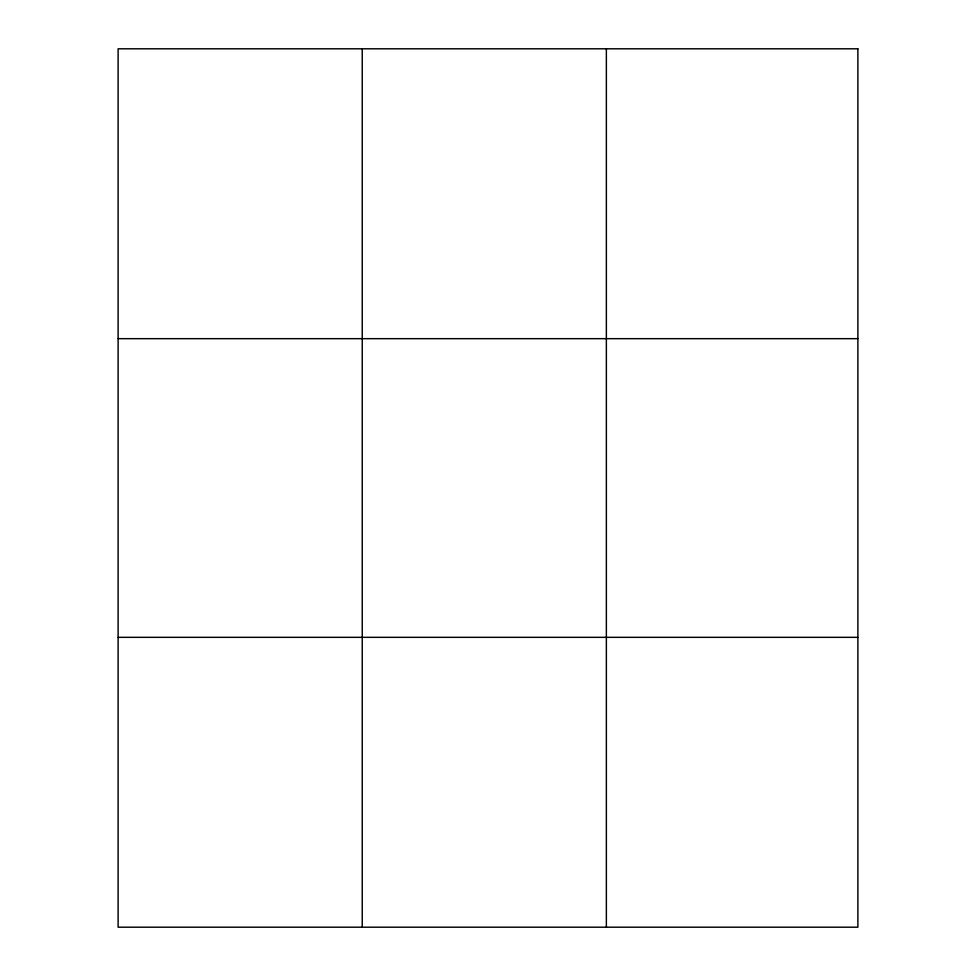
<?xml version="1.0" encoding="UTF-8"?>
<svg xmlns="http://www.w3.org/2000/svg" width="976" height="976" viewBox="0 0 976 976"><rect width="100%" height="100%" fill="white"/><g stroke="black" fill="none" stroke-linecap="round" stroke-linejoin="round"><path stroke-width="1.46" d="M362.242 48.8L362.242 927.2M606.364 48.8L606.364 927.2M118.12 338.672L857.88 338.672M118.12 637.328L857.88 637.328M857.88 48.8L857.88 927.2L118.12 927.2L118.12 48.8L857.88 48.8"/></g></svg>
